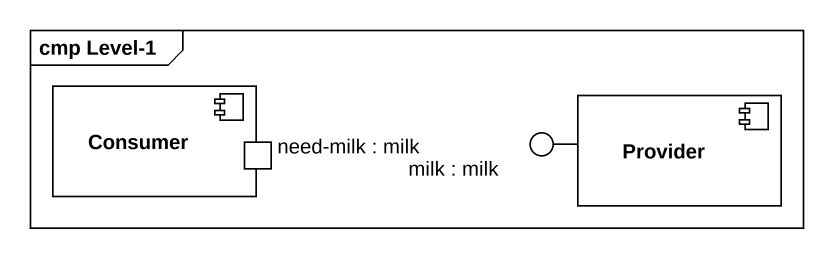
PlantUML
@startuml
mainframe cmp Level-1
component Consumer #FFFFFF {
  port "need-milk : milk" as need_milk
}
() "milk : milk" as milk
component Provider #FFFFFF
Provider -left- milk
@enduml
